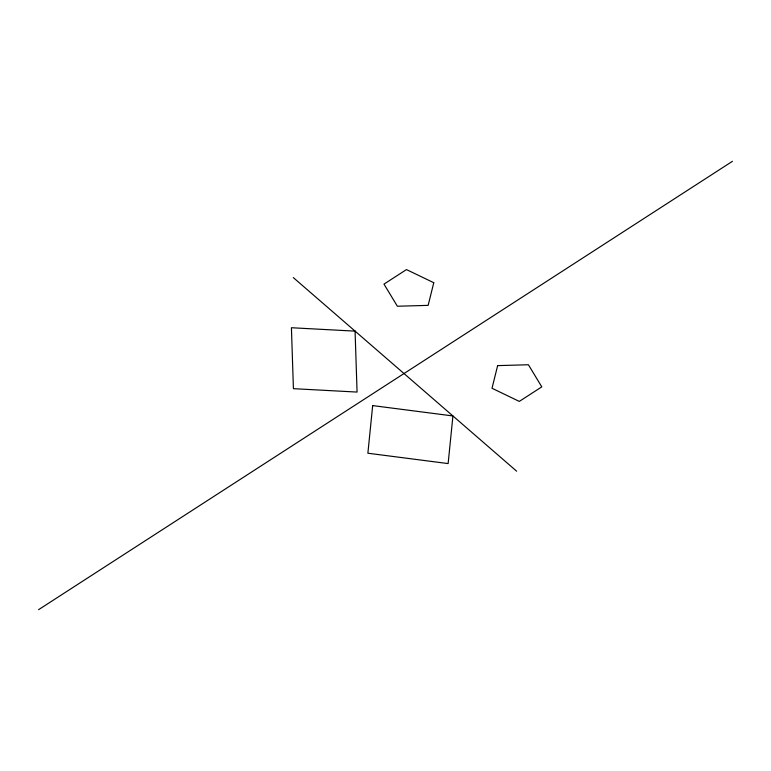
<?xml version="1.0" encoding="UTF-8"?>
<svg xmlns="http://www.w3.org/2000/svg" width="771" height="771" viewBox="0 0 771 771"><rect width="100%" height="100%" fill="white"/><g stroke="black" fill="none" stroke-linecap="round" stroke-linejoin="round"><path stroke-width="1.16" d="M38.55 609.697L732.45 161.303M293.298 277.579L516.637 471.187M372.672 405.594L367.883 453.223L448.134 463.583L452.924 415.954L372.672 405.594M433.774 282.716L428.146 305.364L397.373 306.232L383.987 284.113L406.481 269.58L433.774 282.716M497.642 365.618L492.014 388.266L519.297 401.402L541.791 386.869L528.405 364.75L497.642 365.618M355.074 331.135L291.419 327.733L293.414 388.671L357.069 392.073L355.074 331.135"/></g></svg>
